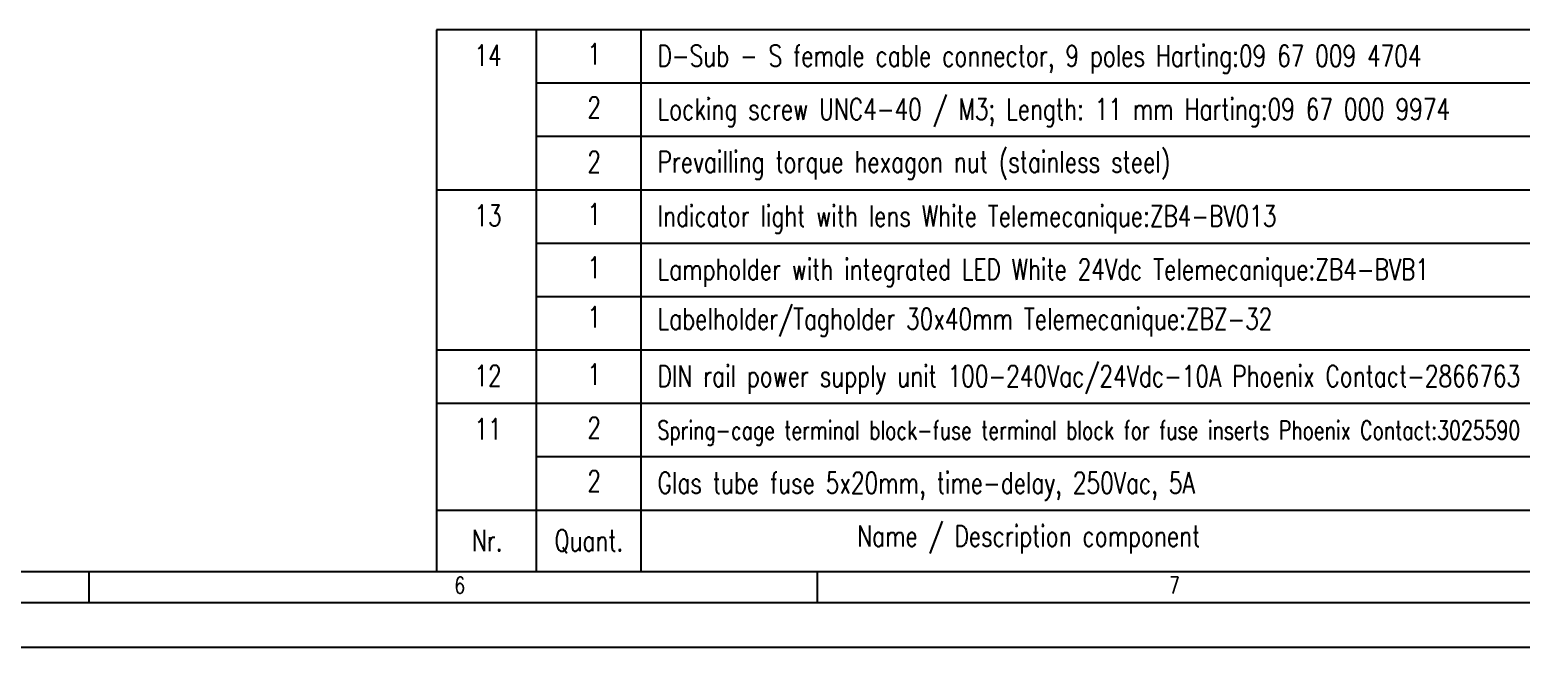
# Model space of a CAD drawing. Extents: x 4137 to 28680, y 2446 to 6814.
# Drawn here: x 10688.6 to 11023.9, y 3027.3 to 3166.1 of the extents above; entities that cross this region are included whole.
import ezdxf

# ---------------------------------------------------------------- set-up
doc = ezdxf.new("R2010")
doc.units = 0
doc.header["$LTSCALE"] = 0.5
doc.layers.get('0').update_dxf_attribs({"linetype": 'CONTINUOUS'})
doc.layers.add('DIM', color=5, linetype='CONTINUOUS')
doc.styles.get("Standard").update_dxf_attribs({"font": 'simplex.shx'})

msp = doc.modelspace()

# ---------------------------------------------------------------- linework, layer by layer
at = {"color": 7, "linetype": 'Continuous'}
for p, q in [((9882.8, 3044.32), (11150.4, 3044.32)), ((9882.8, 3044.32), (11150.4, 3044.32)), ((9875.8, 3037.32), (11527.8, 3037.32)), ((9875.8, 3037.32), (11527.8, 3037.32)), ((9855.8, 3027.32), (11537.8, 3027.32)), ((9855.8, 3027.32), (11537.8, 3027.32))]:
    msp.add_line(p, q, dxfattribs=at)
at = {"layer": 'DIM'}
for p, q in [((10780, 3166.08), (10780, 3044.32)), ((11150.4, 3166.08), (10780, 3166.08)), ((10802.53, 3044.32), (10802.53, 3166.08)), ((10826, 3044.32), (10826, 3166.08)), ((11150.4, 3154.08), (10802.53, 3154.08)), ((11150.4, 3142.08), (10802.53, 3142.08)), ((11150.4, 3142.08), (10802.53, 3142.08)), ((11150.4, 3130.08), (10780, 3130.08)), ((11150.4, 3130.08), (10780, 3130.08)), ((10780, 3130.08), (10780, 3044.32)), ((10802.53, 3044.32), (10802.53, 3130.08)), ((10826, 3044.32), (10826, 3130.08)), ((11150.4, 3118.08), (10802.53, 3118.08)), ((11150.4, 3118.08), (10802.53, 3118.08)), ((11150.4, 3106.08), (10802.53, 3106.08)), ((11150.4, 3106.08), (10802.53, 3106.08)), ((11150.4, 3106.08), (10802.53, 3106.08)), ((11150.4, 3106.08), (10802.53, 3106.08)), ((11150.4, 3094.08), (10780, 3094.08)), ((11150.4, 3094.08), (10780, 3094.08)), ((11150.4, 3082.08), (10780, 3082.08)), ((11150.4, 3082.08), (10780, 3082.08)), ((11150.4, 3070.08), (10802.53, 3070.08)), ((11150.4, 3070.08), (10802.53, 3070.08)), ((10780, 3058.08), (11150.4, 3058.08)), ((10780, 3058.08), (11150.4, 3058.08))]:
    msp.add_line(p, q, dxfattribs=at)
at = {"layer": 'DIM', "color": 7, "linetype": 'Continuous'}
for p, q in [((10701.8, 3044.32), (10701.8, 3037.32)), ((10701.8, 3044.32), (10701.8, 3037.32)), ((10865.6, 3044.32), (10865.6, 3037.32)), ((10865.6, 3044.32), (10865.6, 3037.32))]:
    msp.add_line(p, q, dxfattribs=at)

# ---------------------------------------------------------------- texts
at = {"layer": 'DIM', "width": 0.75}
for s, height, p in [('14', 4.762, (10788.53, 3157.96)), ('1', 4.76, (10813.95, 3158.28)), ('D-Sub - S female cable connector, 9 poles Harting:09 67 009 4704', 4.7625, (10829.73, 3157.87)), ('2', 4.76, (10813.95, 3146.29)), ('Locking screw UNC4-40 / M3; Length: 11 mm Harting:09 67 000 9974', 4.7625, (10829.73, 3145.88)), ('Prevailling torque hexagon nut (stainless steel)', 4.7625, (10829.73, 3134.03)), ('2', 4.76, (10813.95, 3134.03)), ('13', 4.762, (10788.53, 3121.96)), ('13', 4.762, (10788.53, 3121.96)), ('1', 4.76, (10813.95, 3122.28)), ('1', 4.76, (10813.95, 3122.28)), ('Indicator light with lens White Telemecanique:ZB4-BV013', 4.7625, (10829.73, 3121.87)), ('Indicator light with lens White Telemecanique:ZB4-BV013', 4.7625, (10829.73, 3121.87)), ('1', 4.76, (10813.95, 3110.29)), ('1', 4.76, (10813.95, 3110.29)), ('Lampholder with integrated LED White 24Vdc Telemecanique:ZB4-BVB1', 4.7625, (10829.73, 3109.88)), ('Lampholder with integrated LED White 24Vdc Telemecanique:ZB4-BVB1', 4.7625, (10829.73, 3109.88)), ('1', 4.76, (10813.95, 3099.15)), ('1', 4.76, (10813.95, 3099.15)), ('Labelholder/Tagholder 30x40mm Telemecanique:ZBZ-32', 4.7625, (10829.73, 3098.74)), ('Labelholder/Tagholder 30x40mm Telemecanique:ZBZ-32', 4.7625, (10829.73, 3098.74)), ('12', 4.762, (10788.53, 3085.96)), ('12', 4.762, (10788.53, 3085.96)), ('1', 4.76, (10813.95, 3086.28)), ('1', 4.76, (10813.95, 3086.28)), ('DIN rail power supply unit 100-240Vac/24Vdc-10A Phoenix Contact-2866763', 4.7625, (10829.73, 3085.87)), ('DIN rail power supply unit 100-240Vac/24Vdc-10A Phoenix Contact-2866763', 4.7625, (10829.73, 3085.87)), ('11', 4.762, (10788.53, 3073.96)), ('11', 4.762, (10788.53, 3073.96)), ('2', 4.76, (10813.95, 3074.28)), ('2', 4.76, (10813.95, 3074.28)), ('Spring-cage terminal block-fuse terminal block for fuse inserts Phoenix Contact:3025590', 4.1481, (10829.7, 3074.01)), ('Spring-cage terminal block-fuse terminal block for fuse inserts Phoenix Contact:3025590', 4.1481, (10829.7, 3074.01)), ('2', 4.76, (10813.95, 3062.28)), ('2', 4.76, (10813.95, 3062.28)), ('Glas tube fuse 5x20mm, time-delay, 250Vac, 5A', 4.7625, (10829.73, 3061.87)), ('Glas tube fuse 5x20mm, time-delay, 250Vac, 5A', 4.7625, (10829.73, 3061.87)), ('Name / Description component', 4.7625, (10874.59, 3049.94)), ('Name / Description component', 4.7625, (10874.59, 3049.94)), ('Nr.', 4.762, (10787.96, 3048.9)), ('Nr.', 4.762, (10787.96, 3048.9)), ('Quant.', 4.762, (10806.55, 3048.9)), ('Quant.', 4.762, (10806.55, 3048.9))]:
    msp.add_text(s, height=height, dxfattribs=at).set_placement(p)
at = {"layer": 'DIM', "color": 7, "width": 0.75}
for s, p in [('6', (10784.04, 3039.39)), ('6', (10784.04, 3039.39)), ('7', (10944.76, 3039.39)), ('7', (10944.76, 3039.39))]:
    msp.add_text(s, height=3.7, dxfattribs=at).set_placement(p)

doc.saveas('drawing.dxf')
